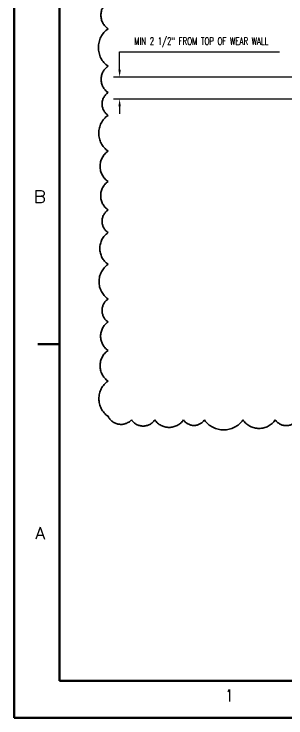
# Model space of a CAD drawing. Header units: inches. Extents: x 0 to 1408, y 0 to 1088.
# Drawn here: x 0 to 141.3, y 0 to 365.7 of the extents above; entities that cross this region are included whole.
import ezdxf
from ezdxf.enums import TextEntityAlignment as Align

# ---------------------------------------------------------------- set-up
doc = ezdxf.new("R2010")
doc.units = ezdxf.units.IN
doc.header["$LTSCALE"] = 32
doc.header["$MEASUREMENT"] = 0
doc.linetypes.add('CENTER2', pattern=[1.125, 0.75, -0.125, 0.125, -0.125])
for name, color, linetype, lineweight in [('AM_6', 140, 'Continuous', 35), ('AM_BOR', 255, 'Continuous', 50), ('Equipment-AM_0', 7, 'Continuous', 50), ('Equipment-AM_5', 92, 'Continuous', 25)]:
    doc.layers.add(name, color=color, linetype=linetype, lineweight=lineweight)
doc.styles.add('simplex', font='simplex.shx', dxfattribs={"width": 0.75})
doc.styles.get("Standard").update_dxf_attribs({"font": 'ROMANS.SHX', "width": 0.7})
doc.dimstyles.new('VALMET_ANSI$0', dxfattribs={"dimscale": 48, "dimtxt": 0.12, "dimasz": 0.12, "dimexe": 0.1, "dimexo": 0.05, "dimgap": 0.06, "dimtad": 1, "dimtoh": 1, "dimdec": 5, "dimzin": 7, "dimdsep": 46, "dimlunit": 4, "dimtxsty": 'Standard', "dimcen": 0, "dimclrd": 256, "dimclre": 256, "dimclrt": 140, "dimadec": 0, "dimazin": 2, "dimtp": 0.1, "dimtm": 0.1, "dimtfac": 0.71, "dimtdec": 5, "dimtofl": 0, "dimtmove": 0, "dimatfit": 3, "dimfxl": 1, "dimfrac": 2, "dimtolj": 1, "dimtzin": 7, "dimlwd": -1, "dimlwe": -1, "dimarcsym": 1})

# ---------------------------------------------------------------- blocks, each defined once
blk = doc.blocks.new('PE_FR_E')
at = {"layer": 'AM_BOR'}
blk.add_line((18.75, 154.08), (9.75, 154.08), dxfattribs=at)
at = {"layer": 'AM_BOR', "color": 9}
blk.add_lwpolyline([(0, 0), (1117.6, 0), (1117.6, 863.6), (0, 863.6)], close=True, dxfattribs=at)
at = {"layer": 'AM_BOR'}
blk.add_lwpolyline([(18.75, 15.25), (1098.85, 15.25), (1098.85, 848.35), (18.75, 848.35)], close=True, dxfattribs=at)
at = {"layer": 'AM_BOR', "style": 'simplex'}
for s, width, p in [('B', 1.166667, (10.6, 212.5)), ('A', 1.063492, (10.78, 73.67)), ('1', 0.659341, (88.74, 6.75))]:
    blk.add_text(s, height=5, dxfattribs=dict(at, width=width)).set_placement(p, align=Align.CENTER)
at = {"layer": 'AM_BOR', "width": 0.9, "flags": 9}
blk.add_attdef('PENSTYLE', text='', height=1, dxfattribs=at).set_placement((1116.99, 0.33), align=Align.BOTTOM_RIGHT)
blk = doc.blocks.new('*D17')
at = {"layer": 'Defpoints', "color": 0, "transparency": 16777216}
for p in [(54.86, 332.98), (193.01, 332.98), (230.1, 321.54)]:
    blk.add_point(p, dxfattribs=at)
at = {"layer": 'Equipment-AM_5', "linetype": 'ByBlock', "transparency": 16777216}
for p, q in [((54.86, 336.82), (54.86, 346.16)), ((54.86, 346.16), (137.93, 346.16)), ((191.41, 332.98), (51.66, 332.98)), ((228.5, 321.54), (51.66, 321.54)), ((54.86, 317.7), (54.86, 313.86))]:
    blk.add_line(p, q, dxfattribs=at)
at = {"layer": 'Equipment-AM_5', "transparency": 16777216}
for points in [[(54.22, 336.82), (55.5, 336.82), (54.86, 332.98)], [(54.22, 317.7), (55.5, 317.7), (54.86, 321.54)]]:
    blk.add_solid(points, dxfattribs=at)
at = {"layer": 'Equipment-AM_5', "color": 140, "transparency": 16777216, "insert": (97.36, 351.01), "char_height": 3.84, "attachment_point": 5}
blk.add_mtext('\\A1;MIN 2 1/2" FROM TOP OF WEAR WALL', dxfattribs=at)

msp = doc.modelspace()

# ---------------------------------------------------------------- linework, layer by layer
at = {"layer": 'AM_6', "linetype": 'CENTER2'}
msp.add_lwpolyline([(48.845566, 372.272946, 0.52056705), (48.845566, 358.004322, 0.52056705), (48.845566, 338.654977, 0.52056705), (48.845566, 324.93477, 0.52056705), (48.845566, 313.093589, 0.52056705), (48.845566, 294.53864, 0.52056705), (48.845566, 278.694956, 0.52056705), (48.845566, 263.984729, 0.52056705), (48.845566, 252.140801, 0.52056705), (48.845566, 235.695597, 0.52056705), (48.845566, 217.667092, 0.52056705), (48.845566, 205.729167, 0.52056705), (48.845566, 190.954241, 0.52056705), (48.845566, 175.013508, 0.52056705), (48.845566, 156.722544, 0.52056705), (61.005598, 154.818732, 0.52056705), (73.181263, 154.818732, 0.52056705), (88.023635, 154.818732, 0.52056705), (98.97154, 154.818732, 0.52056705), (118.951092, 154.818732, 0.52056705), (135.802498, 154.818732, 0.52056705), (147.106554, 154.818732, 0.52056705)], format="xyb", dxfattribs=at)

# ---------------------------------------------------------------- block references
at = {"layer": 'Equipment-AM_0', "lineweight": 0, "xscale": 1.25984251968512, "yscale": 1.25984251968512, "zscale": 1.25984251968512}
msp.add_blockref('PE_FR_E', (0, 0), dxfattribs=at)

# ---------------------------------------------------------------- dimensions: what is measured, and where the dimension line sits
at = {"layer": 'Equipment-AM_5'}
dim = msp.add_linear_dim(base=(54.861405, 332.983415), p1=(230.09793, 321.540767), p2=(193.009295, 332.983415), angle=90, text='MIN 2 1/2" FROM TOP OF WEAR WALL', dimstyle='VALMET_ANSI$0', override={"dimscale": 32, "dimlfac": 0.25}, dxfattribs=at)
dim.commit()
dim.dimension.update_dxf_attribs({"geometry": '*D17', "text_midpoint": (97.357405, 346.162148), "dimtype": 160})

doc.saveas('drawing.dxf')
